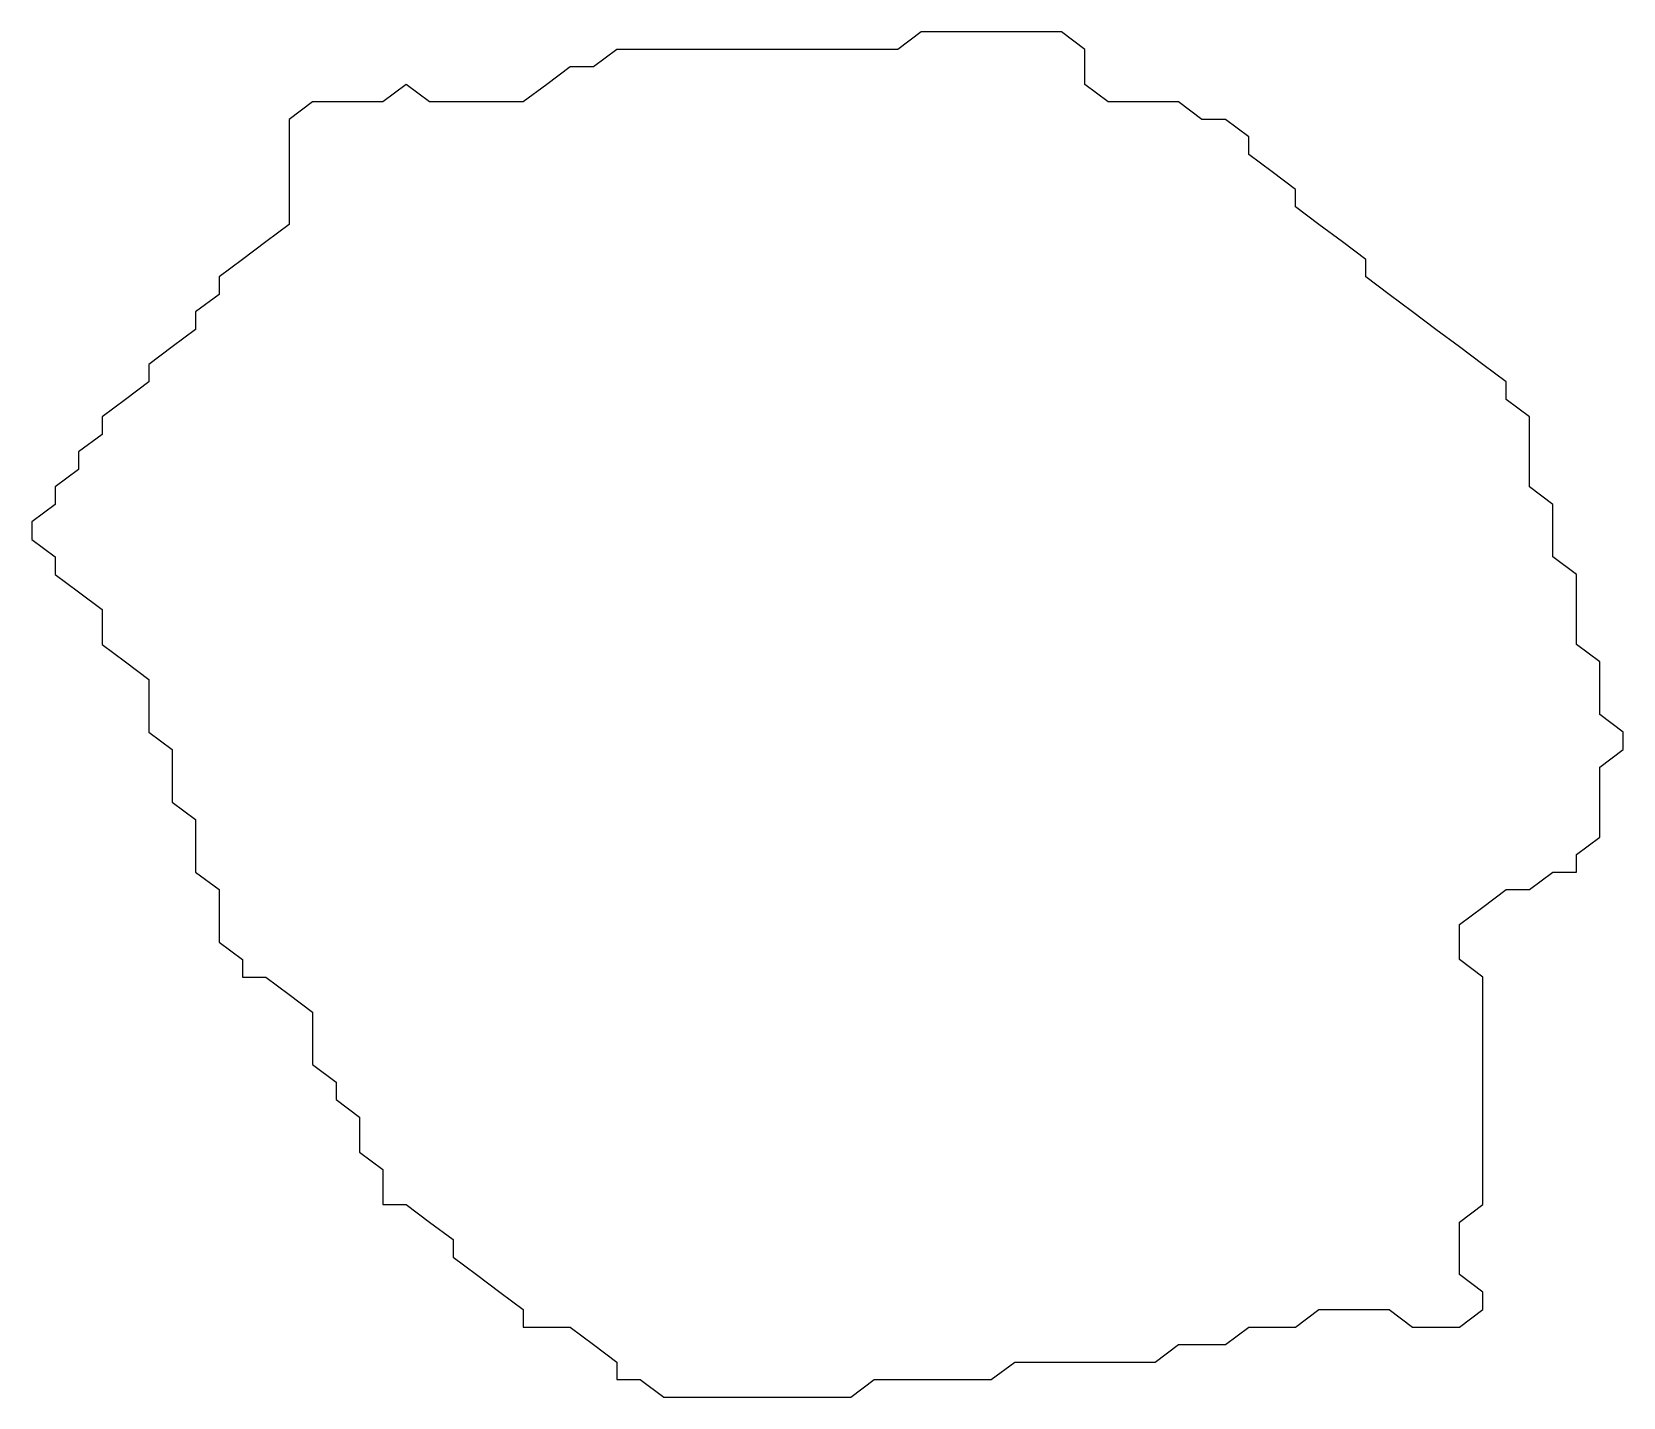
# Model space of a CAD drawing. Extents: x 0.106 to 0.242, y 0.019 to 0.136.
import ezdxf

# ---------------------------------------------------------------- set-up
doc = ezdxf.new("R2010")
doc.units = 0

msp = doc.modelspace()

# ---------------------------------------------------------------- linework, layer by layer
at = {"layer": 'SOLID'}
msp.add_lwpolyline([(0.105528, 0.092436), (0.107538, 0.090933), (0.107538, 0.08943), (0.109548, 0.087927), (0.111558, 0.086424), (0.111558, 0.084921), (0.111558, 0.083418), (0.113568, 0.081915), (0.115578, 0.080412), (0.115578, 0.078909), (0.115578, 0.077406), (0.115578, 0.075903), (0.117588, 0.0744), (0.117588, 0.072897), (0.117588, 0.071394), (0.117588, 0.069891), (0.119598, 0.068388), (0.119598, 0.066885), (0.119598, 0.065382), (0.119598, 0.063879), (0.121608, 0.062376), (0.121608, 0.060873), (0.121608, 0.05937), (0.121608, 0.057867), (0.123618, 0.056364), (0.123618, 0.054861), (0.125628, 0.054861), (0.127638, 0.053358), (0.129648, 0.051855), (0.129648, 0.050352), (0.129648, 0.048848), (0.129648, 0.047345), (0.131658, 0.045842), (0.131658, 0.044339), (0.133668, 0.042836), (0.133668, 0.041333), (0.133668, 0.03983), (0.135678, 0.038327), (0.135678, 0.036824), (0.135678, 0.035321), (0.137688, 0.035321), (0.139698, 0.033818), (0.141709, 0.032315), (0.141709, 0.030812), (0.143719, 0.029309), (0.145729, 0.027806), (0.147739, 0.026303), (0.147739, 0.0248), (0.149749, 0.0248), (0.151759, 0.0248), (0.153769, 0.023297), (0.155779, 0.021794), (0.155779, 0.020291), (0.157789, 0.020291), (0.159799, 0.018788), (0.161809, 0.018788), (0.163819, 0.018788), (0.165829, 0.018788), (0.167839, 0.018788), (0.169849, 0.018788), (0.171859, 0.018788), (0.173869, 0.018788), (0.175879, 0.018788), (0.177889, 0.020291), (0.179899, 0.020291), (0.18191, 0.020291), (0.18392, 0.020291), (0.18593, 0.020291), (0.18794, 0.020291), (0.18995, 0.021794), (0.19196, 0.021794), (0.19397, 0.021794), (0.19598, 0.021794), (0.19799, 0.021794), (0.2, 0.021794), (0.20201, 0.021794), (0.20402, 0.023297), (0.20603, 0.023297), (0.20804, 0.023297), (0.21005, 0.0248), (0.21206, 0.0248), (0.21407, 0.0248), (0.21608, 0.026303), (0.21809, 0.026303), (0.220101, 0.026303), (0.222111, 0.026303), (0.224121, 0.0248), (0.226131, 0.0248), (0.228141, 0.0248), (0.230151, 0.026303), (0.230151, 0.027806), (0.228141, 0.029309), (0.228141, 0.030812), (0.228141, 0.032315), (0.228141, 0.033818), (0.230151, 0.035321), (0.230151, 0.036824), (0.230151, 0.038327), (0.230151, 0.03983), (0.230151, 0.041333), (0.230151, 0.042836), (0.230151, 0.044339), (0.230151, 0.045842), (0.230151, 0.047345), (0.230151, 0.048848), (0.230151, 0.050352), (0.230151, 0.051855), (0.230151, 0.053358), (0.230151, 0.054861), (0.228141, 0.056364), (0.228141, 0.057867), (0.228141, 0.05937), (0.230151, 0.060873), (0.232161, 0.062376), (0.234171, 0.062376), (0.236181, 0.063879), (0.238191, 0.063879), (0.238191, 0.065382), (0.240201, 0.066885), (0.240201, 0.068388), (0.240201, 0.069891), (0.240201, 0.071394), (0.240201, 0.072897), (0.242211, 0.0744), (0.242211, 0.075903), (0.240201, 0.077406), (0.240201, 0.078909), (0.240201, 0.080412), (0.240201, 0.081915), (0.238191, 0.083418), (0.238191, 0.084921), (0.238191, 0.086424), (0.238191, 0.087927), (0.238191, 0.08943), (0.236181, 0.090933), (0.236181, 0.092436), (0.236181, 0.093939), (0.236181, 0.095442), (0.234171, 0.096945), (0.234171, 0.098448), (0.234171, 0.099952), (0.234171, 0.101455), (0.234171, 0.102958), (0.232161, 0.104461), (0.232161, 0.105964), (0.230151, 0.107467), (0.228141, 0.10897), (0.226131, 0.110473), (0.224121, 0.111976), (0.222111, 0.113479), (0.220101, 0.114982), (0.220101, 0.116485), (0.21809, 0.117988), (0.21608, 0.119491), (0.21407, 0.120994), (0.21407, 0.122497), (0.21206, 0.124), (0.21005, 0.125503), (0.21005, 0.127006), (0.20804, 0.128509), (0.20603, 0.128509), (0.20402, 0.130012), (0.20201, 0.130012), (0.2, 0.130012), (0.19799, 0.130012), (0.19598, 0.131515), (0.19598, 0.133018), (0.19598, 0.134521), (0.19397, 0.136024), (0.19196, 0.136024), (0.18995, 0.136024), (0.18794, 0.136024), (0.18593, 0.136024), (0.18392, 0.136024), (0.18191, 0.136024), (0.179899, 0.134521), (0.177889, 0.134521), (0.175879, 0.134521), (0.173869, 0.134521), (0.171859, 0.134521), (0.169849, 0.134521), (0.167839, 0.134521), (0.165829, 0.134521), (0.163819, 0.134521), (0.161809, 0.134521), (0.159799, 0.134521), (0.157789, 0.134521), (0.155779, 0.134521), (0.153769, 0.133018), (0.151759, 0.133018), (0.149749, 0.131515), (0.147739, 0.130012), (0.145729, 0.130012), (0.143719, 0.130012), (0.141709, 0.130012), (0.139698, 0.130012), (0.137688, 0.131515), (0.135678, 0.130012), (0.133668, 0.130012), (0.131658, 0.130012), (0.129648, 0.130012), (0.127638, 0.128509), (0.127638, 0.127006), (0.127638, 0.125503), (0.127638, 0.124), (0.127638, 0.122497), (0.127638, 0.120994), (0.127638, 0.119491), (0.125628, 0.117988), (0.123618, 0.116485), (0.121608, 0.114982), (0.121608, 0.113479), (0.119598, 0.111976), (0.119598, 0.110473), (0.117588, 0.10897), (0.115578, 0.107467), (0.115578, 0.105964), (0.113568, 0.104461), (0.111558, 0.102958), (0.111558, 0.101455), (0.109548, 0.099952), (0.109548, 0.098448), (0.107538, 0.096945), (0.107538, 0.095442), (0.105528, 0.093939), (0.105528, 0.092436)], close=True, dxfattribs=at)

doc.saveas('drawing.dxf')
